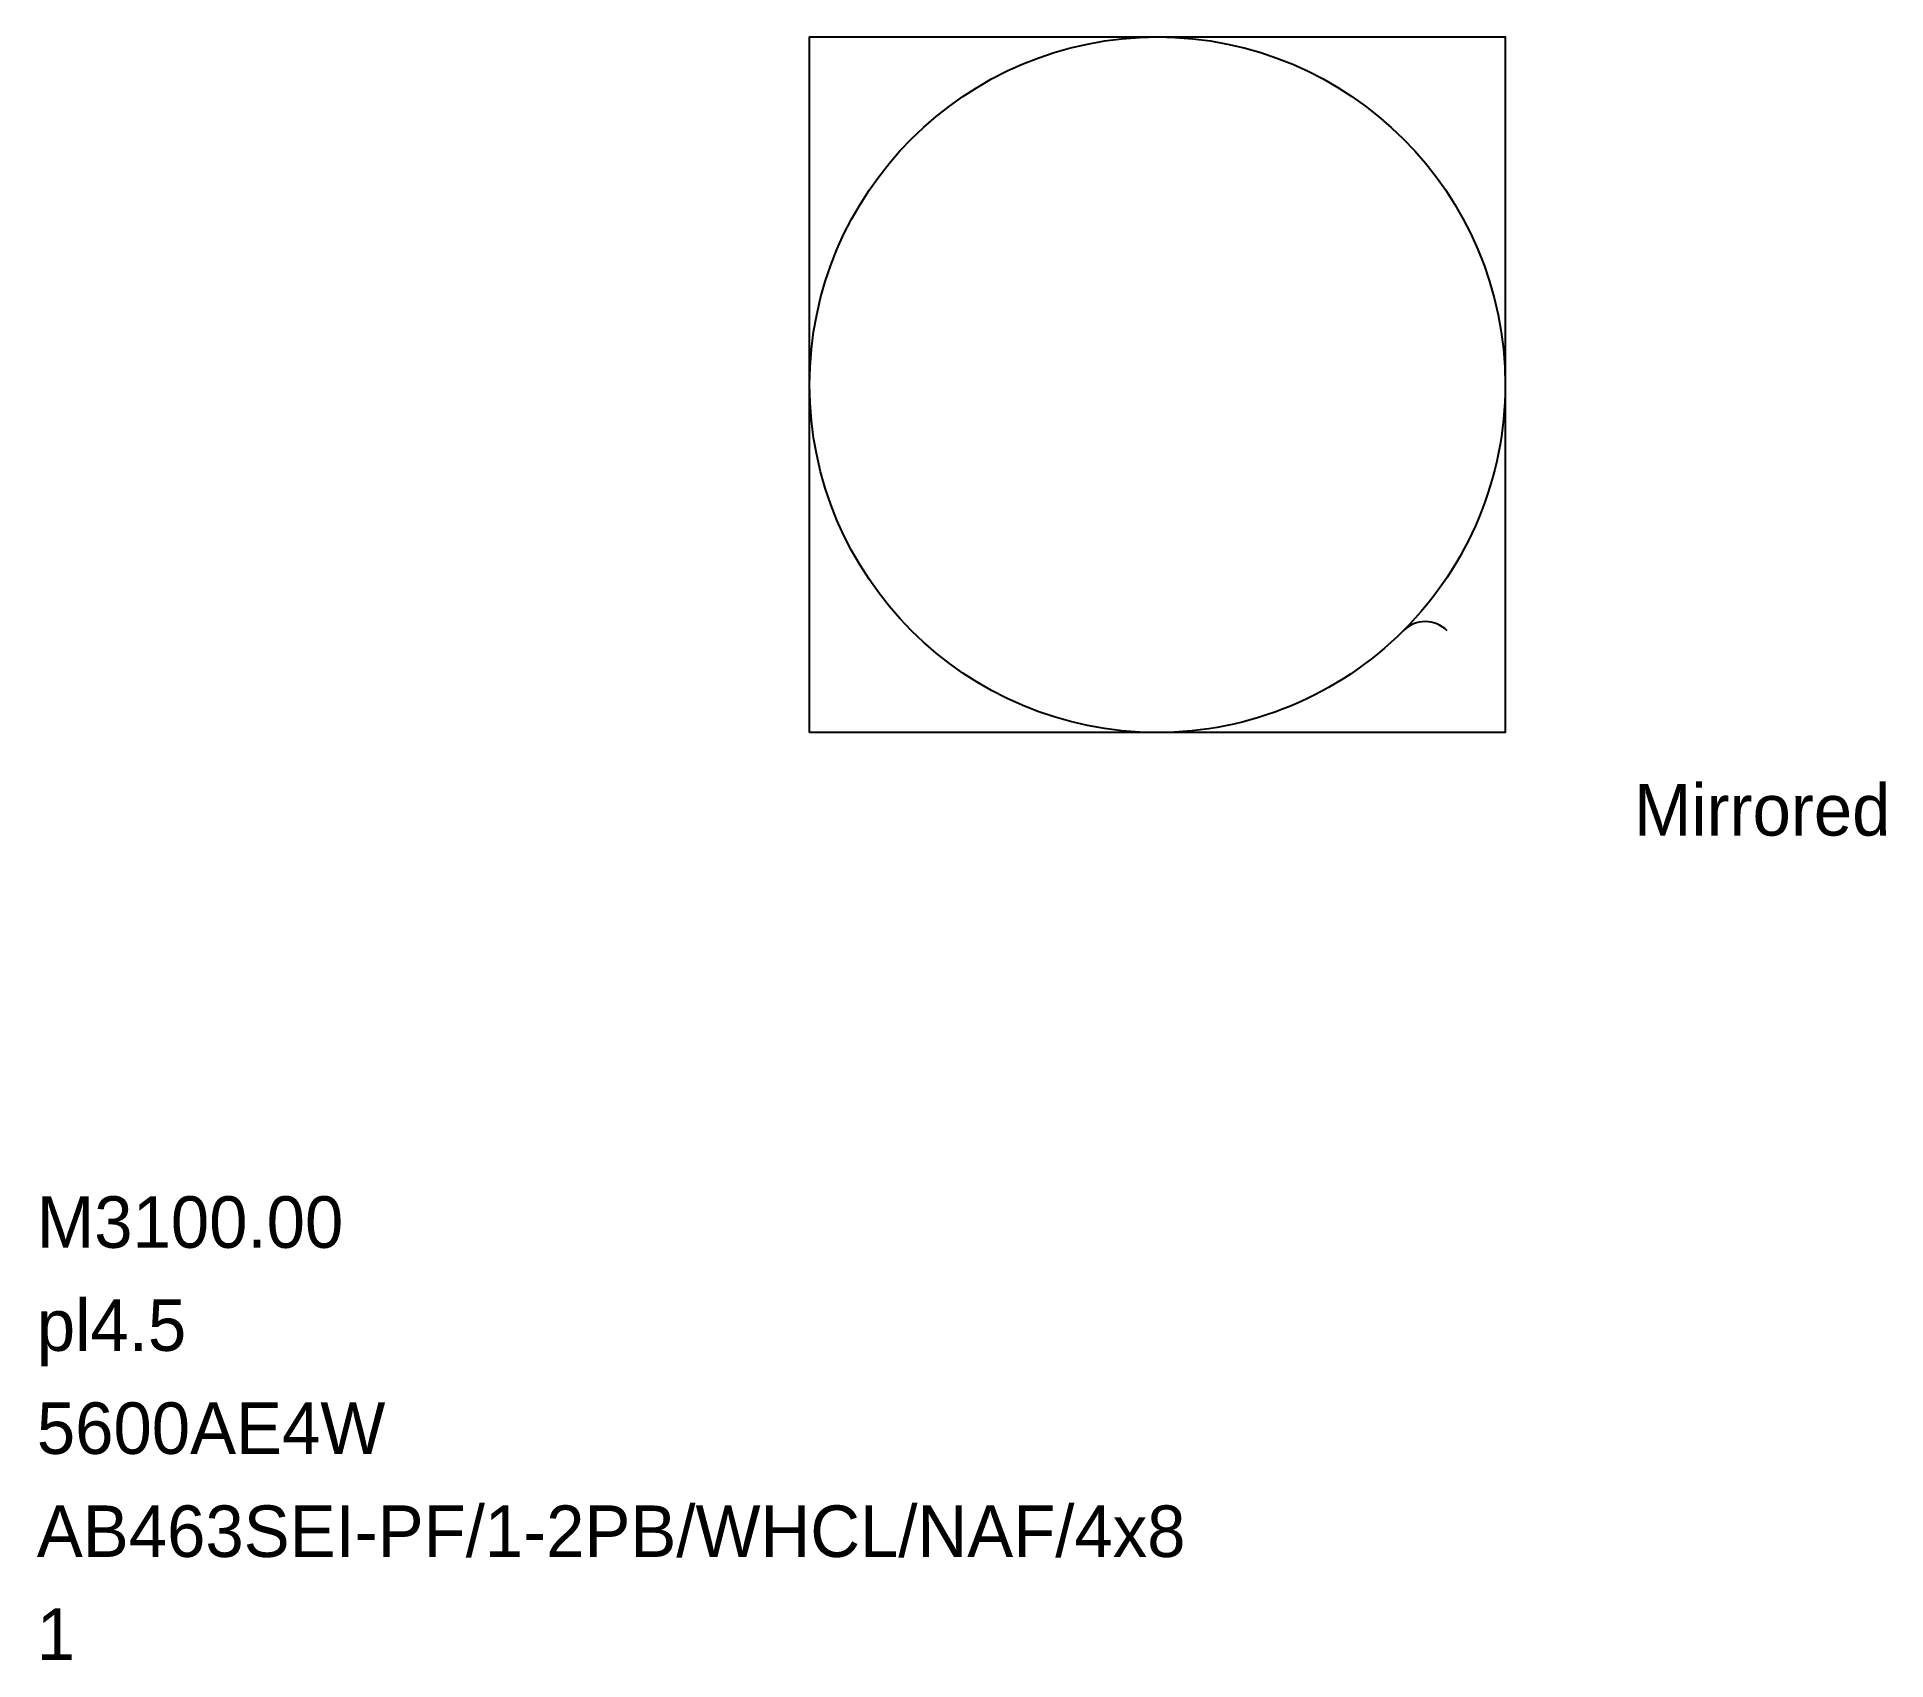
# Model space of a CAD drawing. Header units: metres. Extents: x -7.5 to 10.4, y -9 to 6.7.
import ezdxf

# ---------------------------------------------------------------- set-up
doc = ezdxf.new("R2010")
doc.units = ezdxf.units.M

msp = doc.modelspace()

# ---------------------------------------------------------------- linework, layer by layer
at = {"layer": 'BORDER_Z0P5', "color": 7}
msp.add_lwpolyline([(0, 0), (0, 6.7498), (6.7496, 6.7498), (6.7496, 0)], close=True, dxfattribs=at)
at = {"layer": 'ROUTE_Z0P5LT130RAMP', "color": 3}
msp.add_lwpolyline([(6.185749, 0.988315, 0.414213562), (5.761485, 0.988315, -0.198912367), (3.375, -0.0002, -0.41421356), (0, 3.3748, -0.41421356), (3.375, 6.7498, -0.41421356), (6.75, 3.3748, -0.198912367), (5.761485, 0.988315)], format="xyb", dxfattribs=at)

# ---------------------------------------------------------------- texts
at = {"layer": 'DESCRIPTION', "color": 1}
msp.add_text('pl4.5', height=0.5, dxfattribs=at).set_placement((-7.5, -6))
at = {"layer": 'FILENAME', "color": 1}
msp.add_text('5600AE4W', height=0.5, dxfattribs=at).set_placement((-7.5, -7))
at = {"layer": 'ITEMNUMBER', "color": 1}
msp.add_text('M3100.00', height=0.5, dxfattribs=at).set_placement((-7.5, -5))
at = {"layer": 'MATERIALNAME', "color": 1}
msp.add_text('AB463SEI-PF/1-2PB/WHCL/NAF/4x8', height=0.5, dxfattribs=at).set_placement((-7.5, -8))
at = {"layer": 'Qty', "color": 1}
msp.add_text('1', height=0.5, dxfattribs=at).set_placement((-7.5, -9))
at = {"layer": 'RUNFIELD', "color": 1}
msp.add_text('Mirrored', height=0.5, dxfattribs=at).set_placement((8, -1))

doc.saveas('drawing.dxf')
